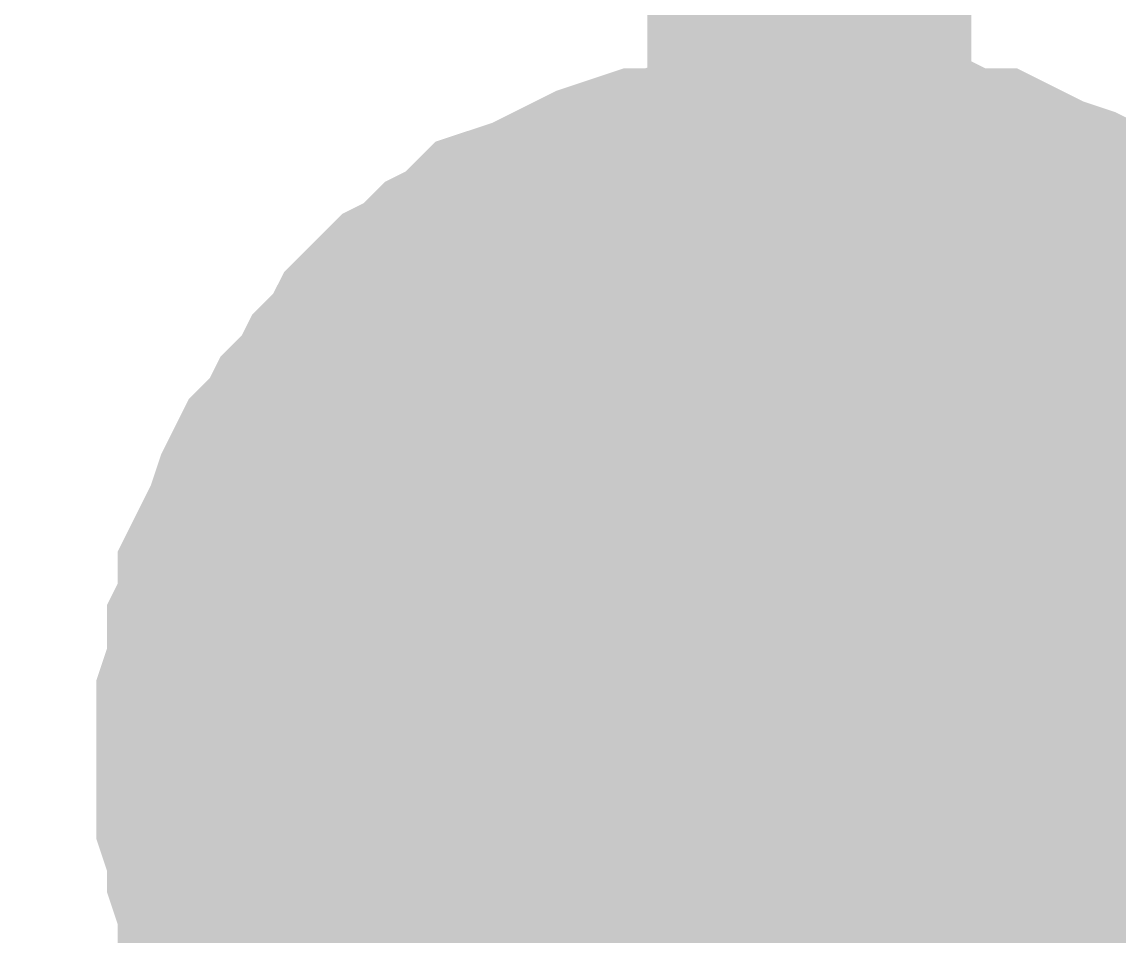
# Model space of a CAD drawing. Header units: inches. Extents: x 0 to 16.9, y 0 to 11.7.
# Drawn here: x 7.05359 to 7.09354, y 1.69558 to 1.72888 of the extents above; entities that cross this region are included whole.
import ezdxf

# ---------------------------------------------------------------- set-up
doc = ezdxf.new("R2010")
doc.units = ezdxf.units.IN
doc.header["$MEASUREMENT"] = 0
doc.layers.add('Sheet', color=255, linetype='Continuous')

msp = doc.modelspace()

# ---------------------------------------------------------------- linework, layer by layer
at = {"layer": 'Sheet'}
for points in [[(6.754746, 2.371457, 0.0118, 0.0118, 0), (7.40206, 2.371457, 0.0118, 0.0118, 0), (7.40206, 1.928883, 0.0118, 0.0118, 0), (7.082261, 1.928883, 0.0118, 0.0118, 0), (7.082261, 1.702001, 0.0118, 0.0118, 0)], [(7.062201, 1.702001, 0.0118, 0.0118, 0), (7.062201, 1.703159, 0.0118, 0.0118, 0), (7.062201, 1.70393, 0.0118, 0.0118, 0), (7.062587, 1.705088, 0.0118, 0.0118, 0), (7.062587, 1.706245, 0.0118, 0.0118, 0), (7.062972, 1.707017, 0.0118, 0.0118, 0), (7.062972, 1.708175, 0.0118, 0.0118, 0), (7.063358, 1.708946, 0.0118, 0.0118, 0), (7.063744, 1.709718, 0.0118, 0.0118, 0), (7.06413, 1.710876, 0.0118, 0.0118, 0), (7.064515, 1.711647, 0.0118, 0.0118, 0), (7.065287, 1.712419, 0.0118, 0.0118, 0), (7.065673, 1.713191, 0.0118, 0.0118, 0), (7.066444, 1.713963, 0.0118, 0.0118, 0), (7.06683, 1.714734, 0.0118, 0.0118, 0), (7.067601, 1.715506, 0.0118, 0.0118, 0), (7.067987, 1.716278, 0.0118, 0.0118, 0), (7.068759, 1.717049, 0.0118, 0.0118, 0), (7.06953, 1.717435, 0.0118, 0.0118, 0), (7.070302, 1.718207, 0.0118, 0.0118, 0), (7.071073, 1.718593, 0.0118, 0.0118, 0), (7.071845, 1.719365, 0.0118, 0.0118, 0), (7.073002, 1.71975, 0.0118, 0.0118, 0), (7.073774, 1.720136, 0.0118, 0.0118, 0), (7.074545, 1.720522, 0.0118, 0.0118, 0), (7.075317, 1.720908, 0.0118, 0.0118, 0), (7.076474, 1.721294, 0.0118, 0.0118, 0), (7.077246, 1.721294, 0.0118, 0.0118, 0), (7.078403, 1.72168, 0.0118, 0.0118, 0), (7.079174, 1.72168, 0.0118, 0.0118, 0), (7.080332, 1.722065, 0.0118, 0.0118, 0), (7.081103, 1.722065, 0.0118, 0.0118, 0), (7.082261, 1.722065, 0.0118, 0.0118, 0)], [(7.062201, 1.702001, 0.0118, 0.0118, 0), (7.062201, 1.703159, 0.0118, 0.0118, 0), (7.062201, 1.70393, 0.0118, 0.0118, 0), (7.062587, 1.705088, 0.0118, 0.0118, 0), (7.062587, 1.706245, 0.0118, 0.0118, 0), (7.062972, 1.707017, 0.0118, 0.0118, 0), (7.062972, 1.708175, 0.0118, 0.0118, 0), (7.063358, 1.708946, 0.0118, 0.0118, 0), (7.063744, 1.709718, 0.0118, 0.0118, 0), (7.06413, 1.710876, 0.0118, 0.0118, 0), (7.064515, 1.711647, 0.0118, 0.0118, 0), (7.065287, 1.712419, 0.0118, 0.0118, 0), (7.065673, 1.713191, 0.0118, 0.0118, 0), (7.066444, 1.713963, 0.0118, 0.0118, 0), (7.06683, 1.714734, 0.0118, 0.0118, 0), (7.067601, 1.715506, 0.0118, 0.0118, 0), (7.067987, 1.716278, 0.0118, 0.0118, 0), (7.068759, 1.717049, 0.0118, 0.0118, 0), (7.06953, 1.717435, 0.0118, 0.0118, 0), (7.070302, 1.718207, 0.0118, 0.0118, 0), (7.071073, 1.718593, 0.0118, 0.0118, 0), (7.071845, 1.719365, 0.0118, 0.0118, 0), (7.073002, 1.71975, 0.0118, 0.0118, 0), (7.073774, 1.720136, 0.0118, 0.0118, 0), (7.074545, 1.720522, 0.0118, 0.0118, 0), (7.075317, 1.720908, 0.0118, 0.0118, 0), (7.076474, 1.721294, 0.0118, 0.0118, 0), (7.077246, 1.721294, 0.0118, 0.0118, 0), (7.078403, 1.72168, 0.0118, 0.0118, 0), (7.079174, 1.72168, 0.0118, 0.0118, 0), (7.080332, 1.722065, 0.0118, 0.0118, 0), (7.081103, 1.722065, 0.0118, 0.0118, 0), (7.082261, 1.722065, 0.0118, 0.0118, 0)], [(7.062201, 1.702001, 0.0118, 0.0118, 0), (7.062201, 1.703159, 0.0118, 0.0118, 0), (7.062201, 1.70393, 0.0118, 0.0118, 0), (7.062587, 1.705088, 0.0118, 0.0118, 0), (7.062587, 1.706245, 0.0118, 0.0118, 0), (7.062972, 1.707017, 0.0118, 0.0118, 0), (7.062972, 1.708175, 0.0118, 0.0118, 0), (7.063358, 1.708946, 0.0118, 0.0118, 0), (7.063744, 1.709718, 0.0118, 0.0118, 0), (7.06413, 1.710876, 0.0118, 0.0118, 0), (7.064515, 1.711647, 0.0118, 0.0118, 0), (7.065287, 1.712419, 0.0118, 0.0118, 0), (7.065673, 1.713191, 0.0118, 0.0118, 0), (7.066444, 1.713963, 0.0118, 0.0118, 0), (7.06683, 1.714734, 0.0118, 0.0118, 0), (7.067601, 1.715506, 0.0118, 0.0118, 0), (7.067987, 1.716278, 0.0118, 0.0118, 0), (7.068759, 1.717049, 0.0118, 0.0118, 0), (7.06953, 1.717435, 0.0118, 0.0118, 0), (7.070302, 1.718207, 0.0118, 0.0118, 0), (7.071073, 1.718593, 0.0118, 0.0118, 0), (7.071845, 1.719365, 0.0118, 0.0118, 0), (7.073002, 1.71975, 0.0118, 0.0118, 0), (7.073774, 1.720136, 0.0118, 0.0118, 0), (7.074545, 1.720522, 0.0118, 0.0118, 0), (7.075317, 1.720908, 0.0118, 0.0118, 0), (7.076474, 1.721294, 0.0118, 0.0118, 0), (7.077246, 1.721294, 0.0118, 0.0118, 0), (7.078403, 1.72168, 0.0118, 0.0118, 0), (7.079174, 1.72168, 0.0118, 0.0118, 0), (7.080332, 1.722065, 0.0118, 0.0118, 0), (7.081103, 1.722065, 0.0118, 0.0118, 0), (7.082261, 1.722065, 0.0118, 0.0118, 0)], [(7.062201, 1.702001, 0.0118, 0.0118, 0), (7.062201, 1.703159, 0.0118, 0.0118, 0), (7.062201, 1.70393, 0.0118, 0.0118, 0), (7.062587, 1.705088, 0.0118, 0.0118, 0), (7.062587, 1.706245, 0.0118, 0.0118, 0), (7.062972, 1.707017, 0.0118, 0.0118, 0), (7.062972, 1.708175, 0.0118, 0.0118, 0), (7.063358, 1.708946, 0.0118, 0.0118, 0), (7.063744, 1.709718, 0.0118, 0.0118, 0), (7.06413, 1.710876, 0.0118, 0.0118, 0), (7.064515, 1.711647, 0.0118, 0.0118, 0), (7.065287, 1.712419, 0.0118, 0.0118, 0), (7.065673, 1.713191, 0.0118, 0.0118, 0), (7.066444, 1.713963, 0.0118, 0.0118, 0), (7.06683, 1.714734, 0.0118, 0.0118, 0), (7.067601, 1.715506, 0.0118, 0.0118, 0), (7.067987, 1.716278, 0.0118, 0.0118, 0), (7.068759, 1.717049, 0.0118, 0.0118, 0), (7.06953, 1.717435, 0.0118, 0.0118, 0), (7.070302, 1.718207, 0.0118, 0.0118, 0), (7.071073, 1.718593, 0.0118, 0.0118, 0), (7.071845, 1.719365, 0.0118, 0.0118, 0), (7.073002, 1.71975, 0.0118, 0.0118, 0), (7.073774, 1.720136, 0.0118, 0.0118, 0), (7.074545, 1.720522, 0.0118, 0.0118, 0), (7.075317, 1.720908, 0.0118, 0.0118, 0), (7.076474, 1.721294, 0.0118, 0.0118, 0), (7.077246, 1.721294, 0.0118, 0.0118, 0), (7.078403, 1.72168, 0.0118, 0.0118, 0), (7.079174, 1.72168, 0.0118, 0.0118, 0), (7.080332, 1.722065, 0.0118, 0.0118, 0), (7.081103, 1.722065, 0.0118, 0.0118, 0), (7.082261, 1.722065, 0.0118, 0.0118, 0)], [(7.062201, 1.702001, 0.0118, 0.0118, 0), (7.062201, 1.703159, 0.0118, 0.0118, 0), (7.062201, 1.70393, 0.0118, 0.0118, 0), (7.062587, 1.705088, 0.0118, 0.0118, 0), (7.062587, 1.706245, 0.0118, 0.0118, 0), (7.062972, 1.707017, 0.0118, 0.0118, 0), (7.062972, 1.708175, 0.0118, 0.0118, 0), (7.063358, 1.708946, 0.0118, 0.0118, 0), (7.063744, 1.709718, 0.0118, 0.0118, 0), (7.06413, 1.710876, 0.0118, 0.0118, 0), (7.064515, 1.711647, 0.0118, 0.0118, 0), (7.065287, 1.712419, 0.0118, 0.0118, 0), (7.065673, 1.713191, 0.0118, 0.0118, 0), (7.066444, 1.713963, 0.0118, 0.0118, 0), (7.06683, 1.714734, 0.0118, 0.0118, 0), (7.067601, 1.715506, 0.0118, 0.0118, 0), (7.067987, 1.716278, 0.0118, 0.0118, 0), (7.068759, 1.717049, 0.0118, 0.0118, 0), (7.06953, 1.717435, 0.0118, 0.0118, 0), (7.070302, 1.718207, 0.0118, 0.0118, 0), (7.071073, 1.718593, 0.0118, 0.0118, 0), (7.071845, 1.719365, 0.0118, 0.0118, 0), (7.073002, 1.71975, 0.0118, 0.0118, 0), (7.073774, 1.720136, 0.0118, 0.0118, 0), (7.074545, 1.720522, 0.0118, 0.0118, 0), (7.075317, 1.720908, 0.0118, 0.0118, 0), (7.076474, 1.721294, 0.0118, 0.0118, 0), (7.077246, 1.721294, 0.0118, 0.0118, 0), (7.078403, 1.72168, 0.0118, 0.0118, 0), (7.079174, 1.72168, 0.0118, 0.0118, 0), (7.080332, 1.722065, 0.0118, 0.0118, 0), (7.081103, 1.722065, 0.0118, 0.0118, 0), (7.082261, 1.722065, 0.0118, 0.0118, 0)], [(7.062201, 1.702001, 0.0118, 0.0118, 0), (7.062201, 1.703159, 0.0118, 0.0118, 0), (7.062201, 1.70393, 0.0118, 0.0118, 0), (7.062587, 1.705088, 0.0118, 0.0118, 0), (7.062587, 1.706245, 0.0118, 0.0118, 0), (7.062972, 1.707017, 0.0118, 0.0118, 0), (7.062972, 1.708175, 0.0118, 0.0118, 0), (7.063358, 1.708946, 0.0118, 0.0118, 0), (7.063744, 1.709718, 0.0118, 0.0118, 0), (7.06413, 1.710876, 0.0118, 0.0118, 0), (7.064515, 1.711647, 0.0118, 0.0118, 0), (7.065287, 1.712419, 0.0118, 0.0118, 0), (7.065673, 1.713191, 0.0118, 0.0118, 0), (7.066444, 1.713963, 0.0118, 0.0118, 0), (7.06683, 1.714734, 0.0118, 0.0118, 0), (7.067601, 1.715506, 0.0118, 0.0118, 0), (7.067987, 1.716278, 0.0118, 0.0118, 0), (7.068759, 1.717049, 0.0118, 0.0118, 0), (7.06953, 1.717435, 0.0118, 0.0118, 0), (7.070302, 1.718207, 0.0118, 0.0118, 0), (7.071073, 1.718593, 0.0118, 0.0118, 0), (7.071845, 1.719365, 0.0118, 0.0118, 0), (7.073002, 1.71975, 0.0118, 0.0118, 0), (7.073774, 1.720136, 0.0118, 0.0118, 0), (7.074545, 1.720522, 0.0118, 0.0118, 0), (7.075317, 1.720908, 0.0118, 0.0118, 0), (7.076474, 1.721294, 0.0118, 0.0118, 0), (7.077246, 1.721294, 0.0118, 0.0118, 0), (7.078403, 1.72168, 0.0118, 0.0118, 0), (7.079174, 1.72168, 0.0118, 0.0118, 0), (7.080332, 1.722065, 0.0118, 0.0118, 0), (7.081103, 1.722065, 0.0118, 0.0118, 0), (7.082261, 1.722065, 0.0118, 0.0118, 0)], [(7.062201, 1.702001, 0.0118, 0.0118, 0), (7.062201, 1.703159, 0.0118, 0.0118, 0), (7.062201, 1.70393, 0.0118, 0.0118, 0), (7.062587, 1.705088, 0.0118, 0.0118, 0), (7.062587, 1.706245, 0.0118, 0.0118, 0), (7.062972, 1.707017, 0.0118, 0.0118, 0), (7.062972, 1.708175, 0.0118, 0.0118, 0), (7.063358, 1.708946, 0.0118, 0.0118, 0), (7.063744, 1.709718, 0.0118, 0.0118, 0), (7.06413, 1.710876, 0.0118, 0.0118, 0), (7.064515, 1.711647, 0.0118, 0.0118, 0), (7.065287, 1.712419, 0.0118, 0.0118, 0), (7.065673, 1.713191, 0.0118, 0.0118, 0), (7.066444, 1.713963, 0.0118, 0.0118, 0), (7.06683, 1.714734, 0.0118, 0.0118, 0), (7.067601, 1.715506, 0.0118, 0.0118, 0), (7.067987, 1.716278, 0.0118, 0.0118, 0), (7.068759, 1.717049, 0.0118, 0.0118, 0), (7.06953, 1.717435, 0.0118, 0.0118, 0), (7.070302, 1.718207, 0.0118, 0.0118, 0), (7.071073, 1.718593, 0.0118, 0.0118, 0), (7.071845, 1.719365, 0.0118, 0.0118, 0), (7.073002, 1.71975, 0.0118, 0.0118, 0), (7.073774, 1.720136, 0.0118, 0.0118, 0), (7.074545, 1.720522, 0.0118, 0.0118, 0), (7.075317, 1.720908, 0.0118, 0.0118, 0), (7.076474, 1.721294, 0.0118, 0.0118, 0), (7.077246, 1.721294, 0.0118, 0.0118, 0), (7.078403, 1.72168, 0.0118, 0.0118, 0), (7.079174, 1.72168, 0.0118, 0.0118, 0), (7.080332, 1.722065, 0.0118, 0.0118, 0), (7.081103, 1.722065, 0.0118, 0.0118, 0), (7.082261, 1.722065, 0.0118, 0.0118, 0)], [(7.082261, 1.722065, 0.0118, 0.0118, 0), (7.082261, 1.722065, 0.0118, 0.0118, 0)], [(7.082261, 1.722065, 0.0118, 0.0118, 0), (7.083418, 1.722065, 0.0118, 0.0118, 0), (7.084189, 1.722065, 0.0118, 0.0118, 0), (7.085347, 1.72168, 0.0118, 0.0118, 0), (7.086504, 1.72168, 0.0118, 0.0118, 0), (7.087275, 1.721294, 0.0118, 0.0118, 0), (7.088433, 1.721294, 0.0118, 0.0118, 0), (7.089204, 1.720908, 0.0118, 0.0118, 0), (7.089976, 1.720522, 0.0118, 0.0118, 0), (7.091133, 1.720136, 0.0118, 0.0118, 0), (7.091905, 1.71975, 0.0118, 0.0118, 0), (7.092676, 1.719365, 0.0118, 0.0118, 0), (7.093448, 1.718593, 0.0118, 0.0118, 0), (7.094219, 1.718207, 0.0118, 0.0118, 0), (7.094991, 1.717435, 0.0118, 0.0118, 0), (7.095762, 1.717049, 0.0118, 0.0118, 0), (7.096534, 1.716278, 0.0118, 0.0118, 0), (7.097305, 1.715506, 0.0118, 0.0118, 0), (7.097691, 1.714734, 0.0118, 0.0118, 0), (7.098463, 1.713963, 0.0118, 0.0118, 0), (7.098848, 1.713191, 0.0118, 0.0118, 0), (7.09962, 1.712419, 0.0118, 0.0118, 0)], [(7.082261, 1.722065, 0.0118, 0.0118, 0), (7.082261, 1.722065, 0.0118, 0.0118, 0)], [(7.082261, 1.722065, 0.0118, 0.0118, 0), (7.083418, 1.722065, 0.0118, 0.0118, 0), (7.084189, 1.722065, 0.0118, 0.0118, 0), (7.085347, 1.72168, 0.0118, 0.0118, 0), (7.086504, 1.72168, 0.0118, 0.0118, 0), (7.087275, 1.721294, 0.0118, 0.0118, 0), (7.088433, 1.721294, 0.0118, 0.0118, 0), (7.089204, 1.720908, 0.0118, 0.0118, 0), (7.089976, 1.720522, 0.0118, 0.0118, 0), (7.091133, 1.720136, 0.0118, 0.0118, 0), (7.091905, 1.71975, 0.0118, 0.0118, 0), (7.092676, 1.719365, 0.0118, 0.0118, 0), (7.093448, 1.718593, 0.0118, 0.0118, 0), (7.094219, 1.718207, 0.0118, 0.0118, 0), (7.094991, 1.717435, 0.0118, 0.0118, 0), (7.095762, 1.717049, 0.0118, 0.0118, 0), (7.096534, 1.716278, 0.0118, 0.0118, 0), (7.097305, 1.715506, 0.0118, 0.0118, 0), (7.097691, 1.714734, 0.0118, 0.0118, 0), (7.098463, 1.713963, 0.0118, 0.0118, 0), (7.098848, 1.713191, 0.0118, 0.0118, 0), (7.09962, 1.712419, 0.0118, 0.0118, 0)], [(7.082261, 1.722065, 0.0118, 0.0118, 0), (7.082261, 1.722065, 0.0118, 0.0118, 0)], [(7.082261, 1.722065, 0.0118, 0.0118, 0), (7.083418, 1.722065, 0.0118, 0.0118, 0), (7.084189, 1.722065, 0.0118, 0.0118, 0), (7.085347, 1.72168, 0.0118, 0.0118, 0), (7.086504, 1.72168, 0.0118, 0.0118, 0), (7.087275, 1.721294, 0.0118, 0.0118, 0), (7.088433, 1.721294, 0.0118, 0.0118, 0), (7.089204, 1.720908, 0.0118, 0.0118, 0), (7.089976, 1.720522, 0.0118, 0.0118, 0), (7.091133, 1.720136, 0.0118, 0.0118, 0), (7.091905, 1.71975, 0.0118, 0.0118, 0), (7.092676, 1.719365, 0.0118, 0.0118, 0), (7.093448, 1.718593, 0.0118, 0.0118, 0), (7.094219, 1.718207, 0.0118, 0.0118, 0), (7.094991, 1.717435, 0.0118, 0.0118, 0), (7.095762, 1.717049, 0.0118, 0.0118, 0), (7.096534, 1.716278, 0.0118, 0.0118, 0), (7.097305, 1.715506, 0.0118, 0.0118, 0), (7.097691, 1.714734, 0.0118, 0.0118, 0), (7.098463, 1.713963, 0.0118, 0.0118, 0), (7.098848, 1.713191, 0.0118, 0.0118, 0), (7.09962, 1.712419, 0.0118, 0.0118, 0)], [(7.082261, 1.722065, 0.0118, 0.0118, 0), (7.082261, 1.722065, 0.0118, 0.0118, 0)], [(7.082261, 1.722065, 0.0118, 0.0118, 0), (7.083418, 1.722065, 0.0118, 0.0118, 0), (7.084189, 1.722065, 0.0118, 0.0118, 0), (7.085347, 1.72168, 0.0118, 0.0118, 0), (7.086504, 1.72168, 0.0118, 0.0118, 0), (7.087275, 1.721294, 0.0118, 0.0118, 0), (7.088433, 1.721294, 0.0118, 0.0118, 0), (7.089204, 1.720908, 0.0118, 0.0118, 0), (7.089976, 1.720522, 0.0118, 0.0118, 0), (7.091133, 1.720136, 0.0118, 0.0118, 0), (7.091905, 1.71975, 0.0118, 0.0118, 0), (7.092676, 1.719365, 0.0118, 0.0118, 0), (7.093448, 1.718593, 0.0118, 0.0118, 0), (7.094219, 1.718207, 0.0118, 0.0118, 0), (7.094991, 1.717435, 0.0118, 0.0118, 0), (7.095762, 1.717049, 0.0118, 0.0118, 0), (7.096534, 1.716278, 0.0118, 0.0118, 0), (7.097305, 1.715506, 0.0118, 0.0118, 0), (7.097691, 1.714734, 0.0118, 0.0118, 0), (7.098463, 1.713963, 0.0118, 0.0118, 0), (7.098848, 1.713191, 0.0118, 0.0118, 0), (7.09962, 1.712419, 0.0118, 0.0118, 0)], [(7.082261, 1.722065, 0.0118, 0.0118, 0), (7.082261, 1.722065, 0.0118, 0.0118, 0)], [(7.082261, 1.722065, 0.0118, 0.0118, 0), (7.083418, 1.722065, 0.0118, 0.0118, 0), (7.084189, 1.722065, 0.0118, 0.0118, 0), (7.085347, 1.72168, 0.0118, 0.0118, 0), (7.086504, 1.72168, 0.0118, 0.0118, 0), (7.087275, 1.721294, 0.0118, 0.0118, 0), (7.088433, 1.721294, 0.0118, 0.0118, 0), (7.089204, 1.720908, 0.0118, 0.0118, 0), (7.089976, 1.720522, 0.0118, 0.0118, 0), (7.091133, 1.720136, 0.0118, 0.0118, 0), (7.091905, 1.71975, 0.0118, 0.0118, 0), (7.092676, 1.719365, 0.0118, 0.0118, 0), (7.093448, 1.718593, 0.0118, 0.0118, 0), (7.094219, 1.718207, 0.0118, 0.0118, 0), (7.094991, 1.717435, 0.0118, 0.0118, 0), (7.095762, 1.717049, 0.0118, 0.0118, 0), (7.096534, 1.716278, 0.0118, 0.0118, 0), (7.097305, 1.715506, 0.0118, 0.0118, 0), (7.097691, 1.714734, 0.0118, 0.0118, 0), (7.098463, 1.713963, 0.0118, 0.0118, 0), (7.098848, 1.713191, 0.0118, 0.0118, 0), (7.09962, 1.712419, 0.0118, 0.0118, 0)], [(7.082261, 1.722065, 0.0118, 0.0118, 0), (7.082261, 1.722065, 0.0118, 0.0118, 0)], [(7.082261, 1.722065, 0.0118, 0.0118, 0), (7.083418, 1.722065, 0.0118, 0.0118, 0), (7.084189, 1.722065, 0.0118, 0.0118, 0), (7.085347, 1.72168, 0.0118, 0.0118, 0), (7.086504, 1.72168, 0.0118, 0.0118, 0), (7.087275, 1.721294, 0.0118, 0.0118, 0), (7.088433, 1.721294, 0.0118, 0.0118, 0), (7.089204, 1.720908, 0.0118, 0.0118, 0), (7.089976, 1.720522, 0.0118, 0.0118, 0), (7.091133, 1.720136, 0.0118, 0.0118, 0), (7.091905, 1.71975, 0.0118, 0.0118, 0), (7.092676, 1.719365, 0.0118, 0.0118, 0), (7.093448, 1.718593, 0.0118, 0.0118, 0), (7.094219, 1.718207, 0.0118, 0.0118, 0), (7.094991, 1.717435, 0.0118, 0.0118, 0), (7.095762, 1.717049, 0.0118, 0.0118, 0), (7.096534, 1.716278, 0.0118, 0.0118, 0), (7.097305, 1.715506, 0.0118, 0.0118, 0), (7.097691, 1.714734, 0.0118, 0.0118, 0), (7.098463, 1.713963, 0.0118, 0.0118, 0), (7.098848, 1.713191, 0.0118, 0.0118, 0), (7.09962, 1.712419, 0.0118, 0.0118, 0)], [(7.082261, 1.722065, 0.0118, 0.0118, 0), (7.082261, 1.722065, 0.0118, 0.0118, 0)], [(7.082261, 1.722065, 0.0118, 0.0118, 0), (7.083418, 1.722065, 0.0118, 0.0118, 0), (7.084189, 1.722065, 0.0118, 0.0118, 0), (7.085347, 1.72168, 0.0118, 0.0118, 0), (7.086504, 1.72168, 0.0118, 0.0118, 0), (7.087275, 1.721294, 0.0118, 0.0118, 0), (7.088433, 1.721294, 0.0118, 0.0118, 0), (7.089204, 1.720908, 0.0118, 0.0118, 0), (7.089976, 1.720522, 0.0118, 0.0118, 0), (7.091133, 1.720136, 0.0118, 0.0118, 0), (7.091905, 1.71975, 0.0118, 0.0118, 0), (7.092676, 1.719365, 0.0118, 0.0118, 0), (7.093448, 1.718593, 0.0118, 0.0118, 0), (7.094219, 1.718207, 0.0118, 0.0118, 0), (7.094991, 1.717435, 0.0118, 0.0118, 0), (7.095762, 1.717049, 0.0118, 0.0118, 0), (7.096534, 1.716278, 0.0118, 0.0118, 0), (7.097305, 1.715506, 0.0118, 0.0118, 0), (7.097691, 1.714734, 0.0118, 0.0118, 0), (7.098463, 1.713963, 0.0118, 0.0118, 0), (7.098848, 1.713191, 0.0118, 0.0118, 0), (7.09962, 1.712419, 0.0118, 0.0118, 0)], [(7.062201, 1.702001, 0.0039, 0.0039, 0), (7.062201, 1.703159, 0.0039, 0.0039, 0), (7.062201, 1.70393, 0.0039, 0.0039, 0), (7.062587, 1.705088, 0.0039, 0.0039, 0), (7.062587, 1.706245, 0.0039, 0.0039, 0), (7.062972, 1.707017, 0.0039, 0.0039, 0), (7.062972, 1.708175, 0.0039, 0.0039, 0), (7.063358, 1.708946, 0.0039, 0.0039, 0), (7.063744, 1.709718, 0.0039, 0.0039, 0), (7.06413, 1.710876, 0.0039, 0.0039, 0), (7.064515, 1.711647, 0.0039, 0.0039, 0), (7.065287, 1.712419, 0.0039, 0.0039, 0), (7.065673, 1.713191, 0.0039, 0.0039, 0), (7.066444, 1.713963, 0.0039, 0.0039, 0), (7.06683, 1.714734, 0.0039, 0.0039, 0), (7.067601, 1.715506, 0.0039, 0.0039, 0), (7.067987, 1.716278, 0.0039, 0.0039, 0), (7.068759, 1.717049, 0.0039, 0.0039, 0), (7.06953, 1.717435, 0.0039, 0.0039, 0), (7.070302, 1.718207, 0.0039, 0.0039, 0), (7.071073, 1.718593, 0.0039, 0.0039, 0), (7.071845, 1.719365, 0.0039, 0.0039, 0), (7.073002, 1.71975, 0.0039, 0.0039, 0), (7.073774, 1.720136, 0.0039, 0.0039, 0), (7.074545, 1.720522, 0.0039, 0.0039, 0), (7.075317, 1.720908, 0.0039, 0.0039, 0), (7.076474, 1.721294, 0.0039, 0.0039, 0), (7.077246, 1.721294, 0.0039, 0.0039, 0), (7.078403, 1.72168, 0.0039, 0.0039, 0), (7.079174, 1.72168, 0.0039, 0.0039, 0), (7.080332, 1.722065, 0.0039, 0.0039, 0), (7.081103, 1.722065, 0.0039, 0.0039, 0), (7.082261, 1.722065, 0.0039, 0.0039, 0)], [(7.062201, 1.702001, 0.0039, 0.0039, 0), (7.062201, 1.703159, 0.0039, 0.0039, 0), (7.062201, 1.70393, 0.0039, 0.0039, 0), (7.062587, 1.705088, 0.0039, 0.0039, 0), (7.062587, 1.706245, 0.0039, 0.0039, 0), (7.062972, 1.707017, 0.0039, 0.0039, 0), (7.062972, 1.708175, 0.0039, 0.0039, 0), (7.063358, 1.708946, 0.0039, 0.0039, 0), (7.063744, 1.709718, 0.0039, 0.0039, 0), (7.06413, 1.710876, 0.0039, 0.0039, 0), (7.064515, 1.711647, 0.0039, 0.0039, 0), (7.065287, 1.712419, 0.0039, 0.0039, 0), (7.065673, 1.713191, 0.0039, 0.0039, 0), (7.066444, 1.713963, 0.0039, 0.0039, 0), (7.06683, 1.714734, 0.0039, 0.0039, 0), (7.067601, 1.715506, 0.0039, 0.0039, 0), (7.067987, 1.716278, 0.0039, 0.0039, 0), (7.068759, 1.717049, 0.0039, 0.0039, 0), (7.06953, 1.717435, 0.0039, 0.0039, 0), (7.070302, 1.718207, 0.0039, 0.0039, 0), (7.071073, 1.718593, 0.0039, 0.0039, 0), (7.071845, 1.719365, 0.0039, 0.0039, 0), (7.073002, 1.71975, 0.0039, 0.0039, 0), (7.073774, 1.720136, 0.0039, 0.0039, 0), (7.074545, 1.720522, 0.0039, 0.0039, 0), (7.075317, 1.720908, 0.0039, 0.0039, 0), (7.076474, 1.721294, 0.0039, 0.0039, 0), (7.077246, 1.721294, 0.0039, 0.0039, 0), (7.078403, 1.72168, 0.0039, 0.0039, 0), (7.079174, 1.72168, 0.0039, 0.0039, 0), (7.080332, 1.722065, 0.0039, 0.0039, 0), (7.081103, 1.722065, 0.0039, 0.0039, 0), (7.082261, 1.722065, 0.0039, 0.0039, 0)], [(7.062201, 1.702001, 0.0039, 0.0039, 0), (7.062201, 1.703159, 0.0039, 0.0039, 0), (7.062201, 1.70393, 0.0039, 0.0039, 0), (7.062587, 1.705088, 0.0039, 0.0039, 0), (7.062587, 1.706245, 0.0039, 0.0039, 0), (7.062972, 1.707017, 0.0039, 0.0039, 0), (7.062972, 1.708175, 0.0039, 0.0039, 0), (7.063358, 1.708946, 0.0039, 0.0039, 0), (7.063744, 1.709718, 0.0039, 0.0039, 0), (7.06413, 1.710876, 0.0039, 0.0039, 0), (7.064515, 1.711647, 0.0039, 0.0039, 0), (7.065287, 1.712419, 0.0039, 0.0039, 0), (7.065673, 1.713191, 0.0039, 0.0039, 0), (7.066444, 1.713963, 0.0039, 0.0039, 0), (7.06683, 1.714734, 0.0039, 0.0039, 0), (7.067601, 1.715506, 0.0039, 0.0039, 0), (7.067987, 1.716278, 0.0039, 0.0039, 0), (7.068759, 1.717049, 0.0039, 0.0039, 0), (7.06953, 1.717435, 0.0039, 0.0039, 0), (7.070302, 1.718207, 0.0039, 0.0039, 0), (7.071073, 1.718593, 0.0039, 0.0039, 0), (7.071845, 1.719365, 0.0039, 0.0039, 0), (7.073002, 1.71975, 0.0039, 0.0039, 0), (7.073774, 1.720136, 0.0039, 0.0039, 0), (7.074545, 1.720522, 0.0039, 0.0039, 0), (7.075317, 1.720908, 0.0039, 0.0039, 0), (7.076474, 1.721294, 0.0039, 0.0039, 0), (7.077246, 1.721294, 0.0039, 0.0039, 0), (7.078403, 1.72168, 0.0039, 0.0039, 0), (7.079174, 1.72168, 0.0039, 0.0039, 0), (7.080332, 1.722065, 0.0039, 0.0039, 0), (7.081103, 1.722065, 0.0039, 0.0039, 0), (7.082261, 1.722065, 0.0039, 0.0039, 0)], [(7.062201, 1.702001, 0.0039, 0.0039, 0), (7.062201, 1.703159, 0.0039, 0.0039, 0), (7.062201, 1.70393, 0.0039, 0.0039, 0), (7.062587, 1.705088, 0.0039, 0.0039, 0), (7.062587, 1.706245, 0.0039, 0.0039, 0), (7.062972, 1.707017, 0.0039, 0.0039, 0), (7.062972, 1.708175, 0.0039, 0.0039, 0), (7.063358, 1.708946, 0.0039, 0.0039, 0), (7.063744, 1.709718, 0.0039, 0.0039, 0), (7.06413, 1.710876, 0.0039, 0.0039, 0), (7.064515, 1.711647, 0.0039, 0.0039, 0), (7.065287, 1.712419, 0.0039, 0.0039, 0), (7.065673, 1.713191, 0.0039, 0.0039, 0), (7.066444, 1.713963, 0.0039, 0.0039, 0), (7.06683, 1.714734, 0.0039, 0.0039, 0), (7.067601, 1.715506, 0.0039, 0.0039, 0), (7.067987, 1.716278, 0.0039, 0.0039, 0), (7.068759, 1.717049, 0.0039, 0.0039, 0), (7.06953, 1.717435, 0.0039, 0.0039, 0), (7.070302, 1.718207, 0.0039, 0.0039, 0), (7.071073, 1.718593, 0.0039, 0.0039, 0), (7.071845, 1.719365, 0.0039, 0.0039, 0), (7.073002, 1.71975, 0.0039, 0.0039, 0), (7.073774, 1.720136, 0.0039, 0.0039, 0), (7.074545, 1.720522, 0.0039, 0.0039, 0), (7.075317, 1.720908, 0.0039, 0.0039, 0), (7.076474, 1.721294, 0.0039, 0.0039, 0), (7.077246, 1.721294, 0.0039, 0.0039, 0), (7.078403, 1.72168, 0.0039, 0.0039, 0), (7.079174, 1.72168, 0.0039, 0.0039, 0), (7.080332, 1.722065, 0.0039, 0.0039, 0), (7.081103, 1.722065, 0.0039, 0.0039, 0), (7.082261, 1.722065, 0.0039, 0.0039, 0)], [(7.062201, 1.702001, 0.0039, 0.0039, 0), (7.062201, 1.703159, 0.0039, 0.0039, 0), (7.062201, 1.70393, 0.0039, 0.0039, 0), (7.062587, 1.705088, 0.0039, 0.0039, 0), (7.062587, 1.706245, 0.0039, 0.0039, 0), (7.062972, 1.707017, 0.0039, 0.0039, 0), (7.062972, 1.708175, 0.0039, 0.0039, 0), (7.063358, 1.708946, 0.0039, 0.0039, 0), (7.063744, 1.709718, 0.0039, 0.0039, 0), (7.06413, 1.710876, 0.0039, 0.0039, 0), (7.064515, 1.711647, 0.0039, 0.0039, 0), (7.065287, 1.712419, 0.0039, 0.0039, 0), (7.065673, 1.713191, 0.0039, 0.0039, 0), (7.066444, 1.713963, 0.0039, 0.0039, 0), (7.06683, 1.714734, 0.0039, 0.0039, 0), (7.067601, 1.715506, 0.0039, 0.0039, 0), (7.067987, 1.716278, 0.0039, 0.0039, 0), (7.068759, 1.717049, 0.0039, 0.0039, 0), (7.06953, 1.717435, 0.0039, 0.0039, 0), (7.070302, 1.718207, 0.0039, 0.0039, 0), (7.071073, 1.718593, 0.0039, 0.0039, 0), (7.071845, 1.719365, 0.0039, 0.0039, 0), (7.073002, 1.71975, 0.0039, 0.0039, 0), (7.073774, 1.720136, 0.0039, 0.0039, 0), (7.074545, 1.720522, 0.0039, 0.0039, 0), (7.075317, 1.720908, 0.0039, 0.0039, 0), (7.076474, 1.721294, 0.0039, 0.0039, 0), (7.077246, 1.721294, 0.0039, 0.0039, 0), (7.078403, 1.72168, 0.0039, 0.0039, 0), (7.079174, 1.72168, 0.0039, 0.0039, 0), (7.080332, 1.722065, 0.0039, 0.0039, 0), (7.081103, 1.722065, 0.0039, 0.0039, 0), (7.082261, 1.722065, 0.0039, 0.0039, 0)], [(7.062201, 1.702001, 0.0039, 0.0039, 0), (7.062201, 1.703159, 0.0039, 0.0039, 0), (7.062201, 1.70393, 0.0039, 0.0039, 0), (7.062587, 1.705088, 0.0039, 0.0039, 0), (7.062587, 1.706245, 0.0039, 0.0039, 0), (7.062972, 1.707017, 0.0039, 0.0039, 0), (7.062972, 1.708175, 0.0039, 0.0039, 0), (7.063358, 1.708946, 0.0039, 0.0039, 0), (7.063744, 1.709718, 0.0039, 0.0039, 0), (7.06413, 1.710876, 0.0039, 0.0039, 0), (7.064515, 1.711647, 0.0039, 0.0039, 0), (7.065287, 1.712419, 0.0039, 0.0039, 0), (7.065673, 1.713191, 0.0039, 0.0039, 0), (7.066444, 1.713963, 0.0039, 0.0039, 0), (7.06683, 1.714734, 0.0039, 0.0039, 0), (7.067601, 1.715506, 0.0039, 0.0039, 0), (7.067987, 1.716278, 0.0039, 0.0039, 0), (7.068759, 1.717049, 0.0039, 0.0039, 0), (7.06953, 1.717435, 0.0039, 0.0039, 0), (7.070302, 1.718207, 0.0039, 0.0039, 0), (7.071073, 1.718593, 0.0039, 0.0039, 0), (7.071845, 1.719365, 0.0039, 0.0039, 0), (7.073002, 1.71975, 0.0039, 0.0039, 0), (7.073774, 1.720136, 0.0039, 0.0039, 0), (7.074545, 1.720522, 0.0039, 0.0039, 0), (7.075317, 1.720908, 0.0039, 0.0039, 0), (7.076474, 1.721294, 0.0039, 0.0039, 0), (7.077246, 1.721294, 0.0039, 0.0039, 0), (7.078403, 1.72168, 0.0039, 0.0039, 0), (7.079174, 1.72168, 0.0039, 0.0039, 0), (7.080332, 1.722065, 0.0039, 0.0039, 0), (7.081103, 1.722065, 0.0039, 0.0039, 0), (7.082261, 1.722065, 0.0039, 0.0039, 0)], [(7.062201, 1.702001, 0.0039, 0.0039, 0), (7.062201, 1.703159, 0.0039, 0.0039, 0), (7.062201, 1.70393, 0.0039, 0.0039, 0), (7.062587, 1.705088, 0.0039, 0.0039, 0), (7.062587, 1.706245, 0.0039, 0.0039, 0), (7.062972, 1.707017, 0.0039, 0.0039, 0), (7.062972, 1.708175, 0.0039, 0.0039, 0), (7.063358, 1.708946, 0.0039, 0.0039, 0), (7.063744, 1.709718, 0.0039, 0.0039, 0), (7.06413, 1.710876, 0.0039, 0.0039, 0), (7.064515, 1.711647, 0.0039, 0.0039, 0), (7.065287, 1.712419, 0.0039, 0.0039, 0), (7.065673, 1.713191, 0.0039, 0.0039, 0), (7.066444, 1.713963, 0.0039, 0.0039, 0), (7.06683, 1.714734, 0.0039, 0.0039, 0), (7.067601, 1.715506, 0.0039, 0.0039, 0), (7.067987, 1.716278, 0.0039, 0.0039, 0), (7.068759, 1.717049, 0.0039, 0.0039, 0), (7.06953, 1.717435, 0.0039, 0.0039, 0), (7.070302, 1.718207, 0.0039, 0.0039, 0), (7.071073, 1.718593, 0.0039, 0.0039, 0), (7.071845, 1.719365, 0.0039, 0.0039, 0), (7.073002, 1.71975, 0.0039, 0.0039, 0), (7.073774, 1.720136, 0.0039, 0.0039, 0), (7.074545, 1.720522, 0.0039, 0.0039, 0), (7.075317, 1.720908, 0.0039, 0.0039, 0), (7.076474, 1.721294, 0.0039, 0.0039, 0), (7.077246, 1.721294, 0.0039, 0.0039, 0), (7.078403, 1.72168, 0.0039, 0.0039, 0), (7.079174, 1.72168, 0.0039, 0.0039, 0), (7.080332, 1.722065, 0.0039, 0.0039, 0), (7.081103, 1.722065, 0.0039, 0.0039, 0), (7.082261, 1.722065, 0.0039, 0.0039, 0)], [(7.082261, 1.722065, 0.0039, 0.0039, 0), (7.082261, 1.722065, 0.0039, 0.0039, 0)], [(7.082261, 1.722065, 0.0039, 0.0039, 0), (7.083418, 1.722065, 0.0039, 0.0039, 0), (7.084189, 1.722065, 0.0039, 0.0039, 0), (7.085347, 1.72168, 0.0039, 0.0039, 0), (7.086504, 1.72168, 0.0039, 0.0039, 0), (7.087275, 1.721294, 0.0039, 0.0039, 0), (7.088433, 1.721294, 0.0039, 0.0039, 0), (7.089204, 1.720908, 0.0039, 0.0039, 0), (7.089976, 1.720522, 0.0039, 0.0039, 0), (7.091133, 1.720136, 0.0039, 0.0039, 0), (7.091905, 1.71975, 0.0039, 0.0039, 0), (7.092676, 1.719365, 0.0039, 0.0039, 0), (7.093448, 1.718593, 0.0039, 0.0039, 0), (7.094219, 1.718207, 0.0039, 0.0039, 0), (7.094991, 1.717435, 0.0039, 0.0039, 0), (7.095762, 1.717049, 0.0039, 0.0039, 0)], [(7.082261, 1.722065, 0.0039, 0.0039, 0), (7.082261, 1.722065, 0.0039, 0.0039, 0)], [(7.082261, 1.722065, 0.0039, 0.0039, 0), (7.083418, 1.722065, 0.0039, 0.0039, 0), (7.084189, 1.722065, 0.0039, 0.0039, 0), (7.085347, 1.72168, 0.0039, 0.0039, 0), (7.086504, 1.72168, 0.0039, 0.0039, 0), (7.087275, 1.721294, 0.0039, 0.0039, 0), (7.088433, 1.721294, 0.0039, 0.0039, 0), (7.089204, 1.720908, 0.0039, 0.0039, 0), (7.089976, 1.720522, 0.0039, 0.0039, 0), (7.091133, 1.720136, 0.0039, 0.0039, 0), (7.091905, 1.71975, 0.0039, 0.0039, 0), (7.092676, 1.719365, 0.0039, 0.0039, 0), (7.093448, 1.718593, 0.0039, 0.0039, 0), (7.094219, 1.718207, 0.0039, 0.0039, 0), (7.094991, 1.717435, 0.0039, 0.0039, 0), (7.095762, 1.717049, 0.0039, 0.0039, 0)], [(7.082261, 1.722065, 0.0039, 0.0039, 0), (7.082261, 1.722065, 0.0039, 0.0039, 0)], [(7.082261, 1.722065, 0.0039, 0.0039, 0), (7.083418, 1.722065, 0.0039, 0.0039, 0), (7.084189, 1.722065, 0.0039, 0.0039, 0), (7.085347, 1.72168, 0.0039, 0.0039, 0), (7.086504, 1.72168, 0.0039, 0.0039, 0), (7.087275, 1.721294, 0.0039, 0.0039, 0), (7.088433, 1.721294, 0.0039, 0.0039, 0), (7.089204, 1.720908, 0.0039, 0.0039, 0), (7.089976, 1.720522, 0.0039, 0.0039, 0), (7.091133, 1.720136, 0.0039, 0.0039, 0), (7.091905, 1.71975, 0.0039, 0.0039, 0), (7.092676, 1.719365, 0.0039, 0.0039, 0), (7.093448, 1.718593, 0.0039, 0.0039, 0), (7.094219, 1.718207, 0.0039, 0.0039, 0), (7.094991, 1.717435, 0.0039, 0.0039, 0), (7.095762, 1.717049, 0.0039, 0.0039, 0)], [(7.082261, 1.722065, 0.0039, 0.0039, 0), (7.082261, 1.722065, 0.0039, 0.0039, 0)], [(7.082261, 1.722065, 0.0039, 0.0039, 0), (7.083418, 1.722065, 0.0039, 0.0039, 0), (7.084189, 1.722065, 0.0039, 0.0039, 0), (7.085347, 1.72168, 0.0039, 0.0039, 0), (7.086504, 1.72168, 0.0039, 0.0039, 0), (7.087275, 1.721294, 0.0039, 0.0039, 0), (7.088433, 1.721294, 0.0039, 0.0039, 0), (7.089204, 1.720908, 0.0039, 0.0039, 0), (7.089976, 1.720522, 0.0039, 0.0039, 0), (7.091133, 1.720136, 0.0039, 0.0039, 0), (7.091905, 1.71975, 0.0039, 0.0039, 0), (7.092676, 1.719365, 0.0039, 0.0039, 0), (7.093448, 1.718593, 0.0039, 0.0039, 0), (7.094219, 1.718207, 0.0039, 0.0039, 0), (7.094991, 1.717435, 0.0039, 0.0039, 0), (7.095762, 1.717049, 0.0039, 0.0039, 0)], [(7.082261, 1.722065, 0.0039, 0.0039, 0), (7.082261, 1.722065, 0.0039, 0.0039, 0)], [(7.082261, 1.722065, 0.0039, 0.0039, 0), (7.083418, 1.722065, 0.0039, 0.0039, 0), (7.084189, 1.722065, 0.0039, 0.0039, 0), (7.085347, 1.72168, 0.0039, 0.0039, 0), (7.086504, 1.72168, 0.0039, 0.0039, 0), (7.087275, 1.721294, 0.0039, 0.0039, 0), (7.088433, 1.721294, 0.0039, 0.0039, 0), (7.089204, 1.720908, 0.0039, 0.0039, 0), (7.089976, 1.720522, 0.0039, 0.0039, 0), (7.091133, 1.720136, 0.0039, 0.0039, 0), (7.091905, 1.71975, 0.0039, 0.0039, 0), (7.092676, 1.719365, 0.0039, 0.0039, 0), (7.093448, 1.718593, 0.0039, 0.0039, 0), (7.094219, 1.718207, 0.0039, 0.0039, 0), (7.094991, 1.717435, 0.0039, 0.0039, 0), (7.095762, 1.717049, 0.0039, 0.0039, 0)], [(7.082261, 1.722065, 0.0039, 0.0039, 0), (7.082261, 1.722065, 0.0039, 0.0039, 0)], [(7.082261, 1.722065, 0.0039, 0.0039, 0), (7.083418, 1.722065, 0.0039, 0.0039, 0), (7.084189, 1.722065, 0.0039, 0.0039, 0), (7.085347, 1.72168, 0.0039, 0.0039, 0), (7.086504, 1.72168, 0.0039, 0.0039, 0), (7.087275, 1.721294, 0.0039, 0.0039, 0), (7.088433, 1.721294, 0.0039, 0.0039, 0), (7.089204, 1.720908, 0.0039, 0.0039, 0), (7.089976, 1.720522, 0.0039, 0.0039, 0), (7.091133, 1.720136, 0.0039, 0.0039, 0), (7.091905, 1.71975, 0.0039, 0.0039, 0), (7.092676, 1.719365, 0.0039, 0.0039, 0), (7.093448, 1.718593, 0.0039, 0.0039, 0), (7.094219, 1.718207, 0.0039, 0.0039, 0), (7.094991, 1.717435, 0.0039, 0.0039, 0), (7.095762, 1.717049, 0.0039, 0.0039, 0)], [(7.082261, 1.722065, 0.0039, 0.0039, 0), (7.082261, 1.722065, 0.0039, 0.0039, 0)], [(7.082261, 1.722065, 0.0039, 0.0039, 0), (7.083418, 1.722065, 0.0039, 0.0039, 0), (7.084189, 1.722065, 0.0039, 0.0039, 0), (7.085347, 1.72168, 0.0039, 0.0039, 0), (7.086504, 1.72168, 0.0039, 0.0039, 0), (7.087275, 1.721294, 0.0039, 0.0039, 0), (7.088433, 1.721294, 0.0039, 0.0039, 0), (7.089204, 1.720908, 0.0039, 0.0039, 0), (7.089976, 1.720522, 0.0039, 0.0039, 0), (7.091133, 1.720136, 0.0039, 0.0039, 0), (7.091905, 1.71975, 0.0039, 0.0039, 0), (7.092676, 1.719365, 0.0039, 0.0039, 0), (7.093448, 1.718593, 0.0039, 0.0039, 0), (7.094219, 1.718207, 0.0039, 0.0039, 0), (7.094991, 1.717435, 0.0039, 0.0039, 0), (7.095762, 1.717049, 0.0039, 0.0039, 0)], [(7.06683, 1.689654, 0.0118, 0.0118, 0), (7.066444, 1.690425, 0.0118, 0.0118, 0), (7.065673, 1.691197, 0.0118, 0.0118, 0), (7.065287, 1.691969, 0.0118, 0.0118, 0), (7.064515, 1.692741, 0.0118, 0.0118, 0), (7.06413, 1.693512, 0.0118, 0.0118, 0), (7.063744, 1.694284, 0.0118, 0.0118, 0), (7.063358, 1.695442, 0.0118, 0.0118, 0), (7.062972, 1.696213, 0.0118, 0.0118, 0), (7.062972, 1.696985, 0.0118, 0.0118, 0), (7.062587, 1.698143, 0.0118, 0.0118, 0), (7.062587, 1.698914, 0.0118, 0.0118, 0), (7.062201, 1.700072, 0.0118, 0.0118, 0), (7.062201, 1.700844, 0.0118, 0.0118, 0), (7.062201, 1.702001, 0.0118, 0.0118, 0)], [(7.062201, 1.702001, 0.0118, 0.0118, 0), (7.062201, 1.702001, 0.0118, 0.0118, 0)], [(7.06683, 1.689654, 0.0118, 0.0118, 0), (7.066444, 1.690425, 0.0118, 0.0118, 0), (7.065673, 1.691197, 0.0118, 0.0118, 0), (7.065287, 1.691969, 0.0118, 0.0118, 0), (7.064515, 1.692741, 0.0118, 0.0118, 0), (7.06413, 1.693512, 0.0118, 0.0118, 0), (7.063744, 1.694284, 0.0118, 0.0118, 0), (7.063358, 1.695442, 0.0118, 0.0118, 0), (7.062972, 1.696213, 0.0118, 0.0118, 0), (7.062972, 1.696985, 0.0118, 0.0118, 0), (7.062587, 1.698143, 0.0118, 0.0118, 0), (7.062587, 1.698914, 0.0118, 0.0118, 0), (7.062201, 1.700072, 0.0118, 0.0118, 0), (7.062201, 1.700844, 0.0118, 0.0118, 0), (7.062201, 1.702001, 0.0118, 0.0118, 0)], [(7.062201, 1.702001, 0.0118, 0.0118, 0), (7.062201, 1.702001, 0.0118, 0.0118, 0)], [(7.06683, 1.689654, 0.0118, 0.0118, 0), (7.066444, 1.690425, 0.0118, 0.0118, 0), (7.065673, 1.691197, 0.0118, 0.0118, 0), (7.065287, 1.691969, 0.0118, 0.0118, 0), (7.064515, 1.692741, 0.0118, 0.0118, 0), (7.06413, 1.693512, 0.0118, 0.0118, 0), (7.063744, 1.694284, 0.0118, 0.0118, 0), (7.063358, 1.695442, 0.0118, 0.0118, 0), (7.062972, 1.696213, 0.0118, 0.0118, 0), (7.062972, 1.696985, 0.0118, 0.0118, 0), (7.062587, 1.698143, 0.0118, 0.0118, 0), (7.062587, 1.698914, 0.0118, 0.0118, 0), (7.062201, 1.700072, 0.0118, 0.0118, 0), (7.062201, 1.700844, 0.0118, 0.0118, 0), (7.062201, 1.702001, 0.0118, 0.0118, 0)], [(7.062201, 1.702001, 0.0118, 0.0118, 0), (7.062201, 1.702001, 0.0118, 0.0118, 0)], [(7.06683, 1.689654, 0.0118, 0.0118, 0), (7.066444, 1.690425, 0.0118, 0.0118, 0), (7.065673, 1.691197, 0.0118, 0.0118, 0), (7.065287, 1.691969, 0.0118, 0.0118, 0), (7.064515, 1.692741, 0.0118, 0.0118, 0), (7.06413, 1.693512, 0.0118, 0.0118, 0), (7.063744, 1.694284, 0.0118, 0.0118, 0), (7.063358, 1.695442, 0.0118, 0.0118, 0), (7.062972, 1.696213, 0.0118, 0.0118, 0), (7.062972, 1.696985, 0.0118, 0.0118, 0), (7.062587, 1.698143, 0.0118, 0.0118, 0), (7.062587, 1.698914, 0.0118, 0.0118, 0), (7.062201, 1.700072, 0.0118, 0.0118, 0), (7.062201, 1.700844, 0.0118, 0.0118, 0), (7.062201, 1.702001, 0.0118, 0.0118, 0)], [(7.062201, 1.702001, 0.0118, 0.0118, 0), (7.062201, 1.702001, 0.0118, 0.0118, 0)], [(7.06683, 1.689654, 0.0118, 0.0118, 0), (7.066444, 1.690425, 0.0118, 0.0118, 0), (7.065673, 1.691197, 0.0118, 0.0118, 0), (7.065287, 1.691969, 0.0118, 0.0118, 0), (7.064515, 1.692741, 0.0118, 0.0118, 0), (7.06413, 1.693512, 0.0118, 0.0118, 0), (7.063744, 1.694284, 0.0118, 0.0118, 0), (7.063358, 1.695442, 0.0118, 0.0118, 0), (7.062972, 1.696213, 0.0118, 0.0118, 0), (7.062972, 1.696985, 0.0118, 0.0118, 0), (7.062587, 1.698143, 0.0118, 0.0118, 0), (7.062587, 1.698914, 0.0118, 0.0118, 0), (7.062201, 1.700072, 0.0118, 0.0118, 0), (7.062201, 1.700844, 0.0118, 0.0118, 0), (7.062201, 1.702001, 0.0118, 0.0118, 0)], [(7.062201, 1.702001, 0.0118, 0.0118, 0), (7.062201, 1.702001, 0.0118, 0.0118, 0)], [(7.06683, 1.689654, 0.0118, 0.0118, 0), (7.066444, 1.690425, 0.0118, 0.0118, 0), (7.065673, 1.691197, 0.0118, 0.0118, 0), (7.065287, 1.691969, 0.0118, 0.0118, 0), (7.064515, 1.692741, 0.0118, 0.0118, 0), (7.06413, 1.693512, 0.0118, 0.0118, 0), (7.063744, 1.694284, 0.0118, 0.0118, 0), (7.063358, 1.695442, 0.0118, 0.0118, 0), (7.062972, 1.696213, 0.0118, 0.0118, 0), (7.062972, 1.696985, 0.0118, 0.0118, 0), (7.062587, 1.698143, 0.0118, 0.0118, 0), (7.062587, 1.698914, 0.0118, 0.0118, 0), (7.062201, 1.700072, 0.0118, 0.0118, 0), (7.062201, 1.700844, 0.0118, 0.0118, 0), (7.062201, 1.702001, 0.0118, 0.0118, 0)], [(7.062201, 1.702001, 0.0118, 0.0118, 0), (7.062201, 1.702001, 0.0118, 0.0118, 0)], [(7.06683, 1.689654, 0.0118, 0.0118, 0), (7.066444, 1.690425, 0.0118, 0.0118, 0), (7.065673, 1.691197, 0.0118, 0.0118, 0), (7.065287, 1.691969, 0.0118, 0.0118, 0), (7.064515, 1.692741, 0.0118, 0.0118, 0), (7.06413, 1.693512, 0.0118, 0.0118, 0), (7.063744, 1.694284, 0.0118, 0.0118, 0), (7.063358, 1.695442, 0.0118, 0.0118, 0), (7.062972, 1.696213, 0.0118, 0.0118, 0), (7.062972, 1.696985, 0.0118, 0.0118, 0), (7.062587, 1.698143, 0.0118, 0.0118, 0), (7.062587, 1.698914, 0.0118, 0.0118, 0), (7.062201, 1.700072, 0.0118, 0.0118, 0), (7.062201, 1.700844, 0.0118, 0.0118, 0), (7.062201, 1.702001, 0.0118, 0.0118, 0)], [(7.062201, 1.702001, 0.0118, 0.0118, 0), (7.062201, 1.702001, 0.0118, 0.0118, 0)], [(7.282473, 1.702001, 0.0118, 0.0118, 0), (7.082261, 1.702001, 0.0118, 0.0118, 0)], [(7.082261, 1.702001, 0.0118, 0.0118, 0), (7.08689, 1.702001, 0.0118, 0.0118, 0)], [(7.06413, 1.693512, 0.0039, 0.0039, 0), (7.063744, 1.694284, 0.0039, 0.0039, 0), (7.063358, 1.695442, 0.0039, 0.0039, 0), (7.062972, 1.696213, 0.0039, 0.0039, 0), (7.062972, 1.696985, 0.0039, 0.0039, 0), (7.062587, 1.698143, 0.0039, 0.0039, 0), (7.062587, 1.698914, 0.0039, 0.0039, 0), (7.062201, 1.700072, 0.0039, 0.0039, 0), (7.062201, 1.700844, 0.0039, 0.0039, 0), (7.062201, 1.702001, 0.0039, 0.0039, 0)], [(7.062201, 1.702001, 0.0039, 0.0039, 0), (7.062201, 1.702001, 0.0039, 0.0039, 0)], [(7.06413, 1.693512, 0.0039, 0.0039, 0), (7.063744, 1.694284, 0.0039, 0.0039, 0), (7.063358, 1.695442, 0.0039, 0.0039, 0), (7.062972, 1.696213, 0.0039, 0.0039, 0), (7.062972, 1.696985, 0.0039, 0.0039, 0), (7.062587, 1.698143, 0.0039, 0.0039, 0), (7.062587, 1.698914, 0.0039, 0.0039, 0), (7.062201, 1.700072, 0.0039, 0.0039, 0), (7.062201, 1.700844, 0.0039, 0.0039, 0), (7.062201, 1.702001, 0.0039, 0.0039, 0)], [(7.062201, 1.702001, 0.0039, 0.0039, 0), (7.062201, 1.702001, 0.0039, 0.0039, 0)], [(7.06413, 1.693512, 0.0039, 0.0039, 0), (7.063744, 1.694284, 0.0039, 0.0039, 0), (7.063358, 1.695442, 0.0039, 0.0039, 0), (7.062972, 1.696213, 0.0039, 0.0039, 0), (7.062972, 1.696985, 0.0039, 0.0039, 0), (7.062587, 1.698143, 0.0039, 0.0039, 0), (7.062587, 1.698914, 0.0039, 0.0039, 0), (7.062201, 1.700072, 0.0039, 0.0039, 0), (7.062201, 1.700844, 0.0039, 0.0039, 0), (7.062201, 1.702001, 0.0039, 0.0039, 0)], [(7.062201, 1.702001, 0.0039, 0.0039, 0), (7.062201, 1.702001, 0.0039, 0.0039, 0)], [(7.06413, 1.693512, 0.0039, 0.0039, 0), (7.063744, 1.694284, 0.0039, 0.0039, 0), (7.063358, 1.695442, 0.0039, 0.0039, 0), (7.062972, 1.696213, 0.0039, 0.0039, 0), (7.062972, 1.696985, 0.0039, 0.0039, 0), (7.062587, 1.698143, 0.0039, 0.0039, 0), (7.062587, 1.698914, 0.0039, 0.0039, 0), (7.062201, 1.700072, 0.0039, 0.0039, 0), (7.062201, 1.700844, 0.0039, 0.0039, 0), (7.062201, 1.702001, 0.0039, 0.0039, 0)], [(7.062201, 1.702001, 0.0039, 0.0039, 0), (7.062201, 1.702001, 0.0039, 0.0039, 0)], [(7.06413, 1.693512, 0.0039, 0.0039, 0), (7.063744, 1.694284, 0.0039, 0.0039, 0), (7.063358, 1.695442, 0.0039, 0.0039, 0), (7.062972, 1.696213, 0.0039, 0.0039, 0), (7.062972, 1.696985, 0.0039, 0.0039, 0), (7.062587, 1.698143, 0.0039, 0.0039, 0), (7.062587, 1.698914, 0.0039, 0.0039, 0), (7.062201, 1.700072, 0.0039, 0.0039, 0), (7.062201, 1.700844, 0.0039, 0.0039, 0), (7.062201, 1.702001, 0.0039, 0.0039, 0)], [(7.062201, 1.702001, 0.0039, 0.0039, 0), (7.062201, 1.702001, 0.0039, 0.0039, 0)], [(7.06413, 1.693512, 0.0039, 0.0039, 0), (7.063744, 1.694284, 0.0039, 0.0039, 0), (7.063358, 1.695442, 0.0039, 0.0039, 0), (7.062972, 1.696213, 0.0039, 0.0039, 0), (7.062972, 1.696985, 0.0039, 0.0039, 0), (7.062587, 1.698143, 0.0039, 0.0039, 0), (7.062587, 1.698914, 0.0039, 0.0039, 0), (7.062201, 1.700072, 0.0039, 0.0039, 0), (7.062201, 1.700844, 0.0039, 0.0039, 0), (7.062201, 1.702001, 0.0039, 0.0039, 0)], [(7.062201, 1.702001, 0.0039, 0.0039, 0), (7.062201, 1.702001, 0.0039, 0.0039, 0)], [(7.06413, 1.693512, 0.0039, 0.0039, 0), (7.063744, 1.694284, 0.0039, 0.0039, 0), (7.063358, 1.695442, 0.0039, 0.0039, 0), (7.062972, 1.696213, 0.0039, 0.0039, 0), (7.062972, 1.696985, 0.0039, 0.0039, 0), (7.062587, 1.698143, 0.0039, 0.0039, 0), (7.062587, 1.698914, 0.0039, 0.0039, 0), (7.062201, 1.700072, 0.0039, 0.0039, 0), (7.062201, 1.700844, 0.0039, 0.0039, 0), (7.062201, 1.702001, 0.0039, 0.0039, 0)], [(7.062201, 1.702001, 0.0039, 0.0039, 0), (7.062201, 1.702001, 0.0039, 0.0039, 0)], [(7.09962, 1.691969, 0.0118, 0.0118, 0), (7.098848, 1.691197, 0.0118, 0.0118, 0), (7.098463, 1.690425, 0.0118, 0.0118, 0), (7.097691, 1.689654, 0.0118, 0.0118, 0), (7.097305, 1.688882, 0.0118, 0.0118, 0), (7.096534, 1.68811, 0.0118, 0.0118, 0), (7.095762, 1.687339, 0.0118, 0.0118, 0), (7.094991, 1.686953, 0.0118, 0.0118, 0), (7.094219, 1.686181, 0.0118, 0.0118, 0), (7.093448, 1.685795, 0.0118, 0.0118, 0), (7.092676, 1.685024, 0.0118, 0.0118, 0), (7.091905, 1.684638, 0.0118, 0.0118, 0), (7.091133, 1.684252, 0.0118, 0.0118, 0), (7.089976, 1.683866, 0.0118, 0.0118, 0), (7.089204, 1.68348, 0.0118, 0.0118, 0), (7.088433, 1.683094, 0.0118, 0.0118, 0), (7.087275, 1.683094, 0.0118, 0.0118, 0), (7.086504, 1.682708, 0.0118, 0.0118, 0), (7.085347, 1.682708, 0.0118, 0.0118, 0), (7.084189, 1.682323, 0.0118, 0.0118, 0), (7.083418, 1.682323, 0.0118, 0.0118, 0), (7.082261, 1.682323, 0.0118, 0.0118, 0)], [(7.09962, 1.691969, 0.0118, 0.0118, 0), (7.098848, 1.691197, 0.0118, 0.0118, 0), (7.098463, 1.690425, 0.0118, 0.0118, 0), (7.097691, 1.689654, 0.0118, 0.0118, 0), (7.097305, 1.688882, 0.0118, 0.0118, 0), (7.096534, 1.68811, 0.0118, 0.0118, 0), (7.095762, 1.687339, 0.0118, 0.0118, 0), (7.094991, 1.686953, 0.0118, 0.0118, 0), (7.094219, 1.686181, 0.0118, 0.0118, 0), (7.093448, 1.685795, 0.0118, 0.0118, 0), (7.092676, 1.685024, 0.0118, 0.0118, 0), (7.091905, 1.684638, 0.0118, 0.0118, 0), (7.091133, 1.684252, 0.0118, 0.0118, 0), (7.089976, 1.683866, 0.0118, 0.0118, 0), (7.089204, 1.68348, 0.0118, 0.0118, 0), (7.088433, 1.683094, 0.0118, 0.0118, 0), (7.087275, 1.683094, 0.0118, 0.0118, 0), (7.086504, 1.682708, 0.0118, 0.0118, 0), (7.085347, 1.682708, 0.0118, 0.0118, 0), (7.084189, 1.682323, 0.0118, 0.0118, 0), (7.083418, 1.682323, 0.0118, 0.0118, 0), (7.082261, 1.682323, 0.0118, 0.0118, 0)], [(7.09962, 1.691969, 0.0118, 0.0118, 0), (7.098848, 1.691197, 0.0118, 0.0118, 0), (7.098463, 1.690425, 0.0118, 0.0118, 0), (7.097691, 1.689654, 0.0118, 0.0118, 0), (7.097305, 1.688882, 0.0118, 0.0118, 0), (7.096534, 1.68811, 0.0118, 0.0118, 0), (7.095762, 1.687339, 0.0118, 0.0118, 0), (7.094991, 1.686953, 0.0118, 0.0118, 0), (7.094219, 1.686181, 0.0118, 0.0118, 0), (7.093448, 1.685795, 0.0118, 0.0118, 0), (7.092676, 1.685024, 0.0118, 0.0118, 0), (7.091905, 1.684638, 0.0118, 0.0118, 0), (7.091133, 1.684252, 0.0118, 0.0118, 0), (7.089976, 1.683866, 0.0118, 0.0118, 0), (7.089204, 1.68348, 0.0118, 0.0118, 0), (7.088433, 1.683094, 0.0118, 0.0118, 0), (7.087275, 1.683094, 0.0118, 0.0118, 0), (7.086504, 1.682708, 0.0118, 0.0118, 0), (7.085347, 1.682708, 0.0118, 0.0118, 0), (7.084189, 1.682323, 0.0118, 0.0118, 0), (7.083418, 1.682323, 0.0118, 0.0118, 0), (7.082261, 1.682323, 0.0118, 0.0118, 0)], [(7.09962, 1.691969, 0.0118, 0.0118, 0), (7.098848, 1.691197, 0.0118, 0.0118, 0), (7.098463, 1.690425, 0.0118, 0.0118, 0), (7.097691, 1.689654, 0.0118, 0.0118, 0), (7.097305, 1.688882, 0.0118, 0.0118, 0), (7.096534, 1.68811, 0.0118, 0.0118, 0), (7.095762, 1.687339, 0.0118, 0.0118, 0), (7.094991, 1.686953, 0.0118, 0.0118, 0), (7.094219, 1.686181, 0.0118, 0.0118, 0), (7.093448, 1.685795, 0.0118, 0.0118, 0), (7.092676, 1.685024, 0.0118, 0.0118, 0), (7.091905, 1.684638, 0.0118, 0.0118, 0), (7.091133, 1.684252, 0.0118, 0.0118, 0), (7.089976, 1.683866, 0.0118, 0.0118, 0), (7.089204, 1.68348, 0.0118, 0.0118, 0), (7.088433, 1.683094, 0.0118, 0.0118, 0), (7.087275, 1.683094, 0.0118, 0.0118, 0), (7.086504, 1.682708, 0.0118, 0.0118, 0), (7.085347, 1.682708, 0.0118, 0.0118, 0), (7.084189, 1.682323, 0.0118, 0.0118, 0), (7.083418, 1.682323, 0.0118, 0.0118, 0), (7.082261, 1.682323, 0.0118, 0.0118, 0)], [(7.09962, 1.691969, 0.0118, 0.0118, 0), (7.098848, 1.691197, 0.0118, 0.0118, 0), (7.098463, 1.690425, 0.0118, 0.0118, 0), (7.097691, 1.689654, 0.0118, 0.0118, 0), (7.097305, 1.688882, 0.0118, 0.0118, 0), (7.096534, 1.68811, 0.0118, 0.0118, 0), (7.095762, 1.687339, 0.0118, 0.0118, 0), (7.094991, 1.686953, 0.0118, 0.0118, 0), (7.094219, 1.686181, 0.0118, 0.0118, 0), (7.093448, 1.685795, 0.0118, 0.0118, 0), (7.092676, 1.685024, 0.0118, 0.0118, 0), (7.091905, 1.684638, 0.0118, 0.0118, 0), (7.091133, 1.684252, 0.0118, 0.0118, 0), (7.089976, 1.683866, 0.0118, 0.0118, 0), (7.089204, 1.68348, 0.0118, 0.0118, 0), (7.088433, 1.683094, 0.0118, 0.0118, 0), (7.087275, 1.683094, 0.0118, 0.0118, 0), (7.086504, 1.682708, 0.0118, 0.0118, 0), (7.085347, 1.682708, 0.0118, 0.0118, 0), (7.084189, 1.682323, 0.0118, 0.0118, 0), (7.083418, 1.682323, 0.0118, 0.0118, 0), (7.082261, 1.682323, 0.0118, 0.0118, 0)], [(7.09962, 1.691969, 0.0118, 0.0118, 0), (7.098848, 1.691197, 0.0118, 0.0118, 0), (7.098463, 1.690425, 0.0118, 0.0118, 0), (7.097691, 1.689654, 0.0118, 0.0118, 0), (7.097305, 1.688882, 0.0118, 0.0118, 0), (7.096534, 1.68811, 0.0118, 0.0118, 0), (7.095762, 1.687339, 0.0118, 0.0118, 0), (7.094991, 1.686953, 0.0118, 0.0118, 0), (7.094219, 1.686181, 0.0118, 0.0118, 0), (7.093448, 1.685795, 0.0118, 0.0118, 0), (7.092676, 1.685024, 0.0118, 0.0118, 0), (7.091905, 1.684638, 0.0118, 0.0118, 0), (7.091133, 1.684252, 0.0118, 0.0118, 0), (7.089976, 1.683866, 0.0118, 0.0118, 0), (7.089204, 1.68348, 0.0118, 0.0118, 0), (7.088433, 1.683094, 0.0118, 0.0118, 0), (7.087275, 1.683094, 0.0118, 0.0118, 0), (7.086504, 1.682708, 0.0118, 0.0118, 0), (7.085347, 1.682708, 0.0118, 0.0118, 0), (7.084189, 1.682323, 0.0118, 0.0118, 0), (7.083418, 1.682323, 0.0118, 0.0118, 0), (7.082261, 1.682323, 0.0118, 0.0118, 0)], [(7.09962, 1.691969, 0.0118, 0.0118, 0), (7.098848, 1.691197, 0.0118, 0.0118, 0), (7.098463, 1.690425, 0.0118, 0.0118, 0), (7.097691, 1.689654, 0.0118, 0.0118, 0), (7.097305, 1.688882, 0.0118, 0.0118, 0), (7.096534, 1.68811, 0.0118, 0.0118, 0), (7.095762, 1.687339, 0.0118, 0.0118, 0), (7.094991, 1.686953, 0.0118, 0.0118, 0), (7.094219, 1.686181, 0.0118, 0.0118, 0), (7.093448, 1.685795, 0.0118, 0.0118, 0), (7.092676, 1.685024, 0.0118, 0.0118, 0), (7.091905, 1.684638, 0.0118, 0.0118, 0), (7.091133, 1.684252, 0.0118, 0.0118, 0), (7.089976, 1.683866, 0.0118, 0.0118, 0), (7.089204, 1.68348, 0.0118, 0.0118, 0), (7.088433, 1.683094, 0.0118, 0.0118, 0), (7.087275, 1.683094, 0.0118, 0.0118, 0), (7.086504, 1.682708, 0.0118, 0.0118, 0), (7.085347, 1.682708, 0.0118, 0.0118, 0), (7.084189, 1.682323, 0.0118, 0.0118, 0), (7.083418, 1.682323, 0.0118, 0.0118, 0), (7.082261, 1.682323, 0.0118, 0.0118, 0)]]:
    msp.add_lwpolyline(points, format="xyseb", dxfattribs=at)
msp.add_lwpolyline([(7.071892, 1.702363, 0.02, 0.02, 1), (7.091892, 1.702363, 0.02, 0.02, 1)], format="xyseb", close=True, dxfattribs=at)

doc.saveas('drawing.dxf')
